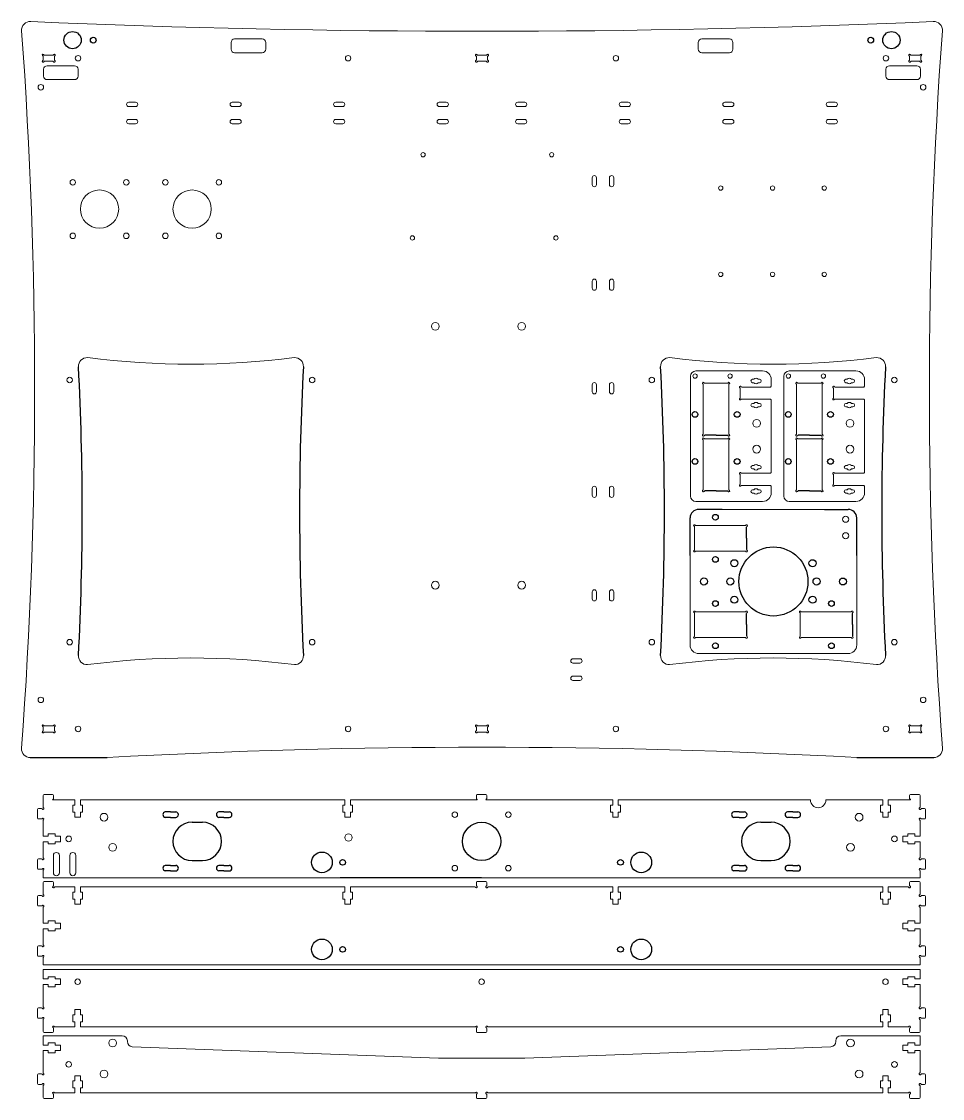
# Model space of a CAD drawing. Header units: millimetres. Extents: x 192 to 1330, y -609 to 15.
# Drawn here: x 797 to 1330, y -609 to 15 of the extents above; entities that cross this region are included whole.
import ezdxf

# ---------------------------------------------------------------- set-up
doc = ezdxf.new("R2010")
doc.units = ezdxf.units.MM

msp = doc.modelspace()

# ---------------------------------------------------------------- linework, layer by layer
at = {"color": 7, "linetype": 'Continuous', "lineweight": 15}
for p, q in [((918, 2.61), (918, -1.39)), ((936, 4.61), (920, 4.61)), ((938, -1.39), (938, 2.61)), ((1188.7, -1.39), (1188.7, 2.61)), ((1190.7, 4.61), (1206.71, 4.61)), ((1208.71, 2.61), (1208.71, -1.39)), ((809.05, -7.52), (809.05, -5.65)), ((809.91, -4.79), (814.68, -4.79)), ((815.55, -5.65), (815.55, -7.52)), ((920, -3.39), (936, -3.39)), ((1060.1, -7.52), (1060.1, -5.65)), ((1060.97, -4.79), (1065.73, -4.79)), ((1066.6, -5.65), (1066.6, -7.52)), ((1206.71, -3.39), (1190.7, -3.39)), ((1311.15, -7.52), (1311.15, -5.65)), ((1312.02, -4.79), (1316.79, -4.79)), ((1317.65, -5.65), (1317.65, -7.52)), ((814.68, -8.39), (809.91, -8.39)), ((827.3, -11), (811.3, -11)), ((1065.73, -8.39), (1060.97, -8.39)), ((1299.4, -11), (1315.4, -11)), ((1316.79, -8.39), (1312.02, -8.39)), ((809.3, -13), (809.3, -17)), ((829.3, -17), (829.3, -13)), ((1297.4, -17), (1297.4, -13)), ((1317.4, -13), (1317.4, -17)), ((811.3, -19), (827.3, -19)), ((1315.4, -19), (1299.4, -19)), ((858.62, -32.07), (862.62, -32.07)), ((862.62, -34.57), (858.62, -34.57)), ((918.62, -32.07), (922.62, -32.07)), ((922.62, -34.57), (918.62, -34.57)), ((978.62, -32.07), (982.62, -32.07)), ((982.62, -34.57), (978.62, -34.57)), ((1038.62, -32.07), (1042.62, -32.07)), ((1042.62, -34.57), (1038.62, -34.57)), ((1088.08, -32.07), (1084.08, -32.07)), ((1084.08, -34.57), (1088.08, -34.57)), ((1148.08, -32.07), (1144.08, -32.07)), ((1144.08, -34.57), (1148.08, -34.57)), ((1208.08, -32.07), (1204.08, -32.07)), ((1204.08, -34.57), (1208.08, -34.57)), ((1268.08, -32.07), (1264.08, -32.07)), ((1264.08, -34.57), (1268.08, -34.57)), ((858.62, -42.07), (862.62, -42.07)), ((918.62, -42.07), (922.62, -42.07)), ((978.62, -42.07), (982.62, -42.07)), ((1038.62, -42.07), (1042.62, -42.07)), ((1088.08, -42.07), (1084.08, -42.07)), ((1148.08, -42.07), (1144.08, -42.07)), ((1208.08, -42.07), (1204.08, -42.07)), ((1268.08, -42.07), (1264.08, -42.07)), ((862.62, -44.57), (858.62, -44.57)), ((922.62, -44.57), (918.62, -44.57)), ((982.62, -44.57), (978.62, -44.57)), ((1042.62, -44.57), (1038.62, -44.57)), ((1084.08, -44.57), (1088.08, -44.57)), ((1144.08, -44.57), (1148.08, -44.57)), ((1204.08, -44.57), (1208.08, -44.57)), ((1264.08, -44.57), (1268.08, -44.57)), ((1127.19, -79.8), (1127.19, -75.8)), ((1129.69, -75.8), (1129.69, -79.8)), ((1137.19, -79.8), (1137.19, -75.8)), ((1139.69, -75.8), (1139.69, -79.8)), ((1127.19, -139.8), (1127.19, -135.8)), ((1129.69, -135.8), (1129.69, -139.8)), ((1137.19, -139.8), (1137.19, -135.8)), ((1139.69, -135.8), (1139.69, -139.8)), ((1184.18, -260.38), (1184.18, -190.78)), ((1225.98, -187.78), (1187.18, -187.78)), ((1220.92, -192.58), (1220.17, -192.58)), ((1224.17, -192.58), (1223.42, -192.58)), ((1230.98, -196.58), (1230.98, -192.78)), ((1238.26, -260.38), (1238.26, -190.78)), ((1280.06, -187.78), (1241.26, -187.78)), ((1274.99, -192.58), (1274.24, -192.58)), ((1278.24, -192.58), (1277.49, -192.58)), ((1285.06, -196.58), (1285.06, -192.78)), ((1127.19, -199.8), (1127.19, -195.8)), ((1129.69, -195.8), (1129.69, -199.8)), ((1137.19, -199.8), (1137.19, -195.8)), ((1139.69, -195.8), (1139.69, -199.8)), ((1191.58, -195.72), (1191.58, -224.19)), ((1202.62, -194.85), (1192.45, -194.85)), ((1195.35, -194.85), (1205.52, -194.85)), ((1206.38, -195.72), (1206.38, -224.19)), ((1212.98, -197.95), (1212.98, -203.21)), ((1230.48, -197.08), (1213.85, -197.08)), ((1220.17, -194.58), (1220.92, -194.58)), ((1223.42, -194.58), (1224.17, -194.58)), ((1230.48, -197.08), (1230.98, -196.58)), ((1245.66, -195.72), (1245.66, -224.19)), ((1256.69, -194.85), (1246.52, -194.85)), ((1249.42, -194.85), (1259.59, -194.85)), ((1260.46, -195.72), (1260.46, -224.19)), ((1267.06, -197.95), (1267.06, -203.21)), ((1284.56, -197.08), (1267.92, -197.08)), ((1274.24, -194.58), (1274.99, -194.58)), ((1277.49, -194.58), (1278.24, -194.58)), ((1284.56, -197.08), (1285.06, -196.58)), ((1213.85, -204.08), (1230.48, -204.08)), ((1230.98, -204.58), (1230.48, -204.08)), ((1230.98, -246.58), (1230.98, -204.58)), ((1267.92, -204.08), (1284.56, -204.08)), ((1285.06, -204.58), (1284.56, -204.08)), ((1285.06, -246.58), (1285.06, -204.58)), ((1220.92, -206.58), (1220.17, -206.58)), ((1220.17, -208.58), (1220.92, -208.58)), ((1224.17, -206.58), (1223.42, -206.58)), ((1223.42, -208.58), (1224.17, -208.58)), ((1274.99, -206.58), (1274.24, -206.58)), ((1274.24, -208.58), (1274.99, -208.58)), ((1278.24, -206.58), (1277.49, -206.58)), ((1277.49, -208.58), (1278.24, -208.58)), ((1191.58, -227.97), (1191.58, -256.44)), ((1192.45, -225.05), (1202.62, -225.05)), ((1202.62, -227.11), (1192.45, -227.11)), ((1205.52, -225.05), (1195.35, -225.05)), ((1195.35, -227.11), (1205.52, -227.11)), ((1206.38, -227.97), (1206.38, -256.44)), ((1245.66, -227.97), (1245.66, -256.44)), ((1246.52, -225.05), (1256.69, -225.05)), ((1256.69, -227.11), (1246.52, -227.11)), ((1259.59, -225.05), (1249.42, -225.05)), ((1249.42, -227.11), (1259.59, -227.11)), ((1260.46, -227.97), (1260.46, -256.44)), ((1220.92, -242.58), (1220.17, -242.58)), ((1224.17, -242.58), (1223.42, -242.58)), ((1274.99, -242.58), (1274.24, -242.58)), ((1278.24, -242.58), (1277.49, -242.58)), ((1212.98, -247.95), (1212.98, -253.21)), ((1230.48, -247.08), (1213.85, -247.08)), ((1220.17, -244.58), (1220.92, -244.58)), ((1223.42, -244.58), (1224.17, -244.58)), ((1230.48, -247.08), (1230.98, -246.58)), ((1267.06, -247.95), (1267.06, -253.21)), ((1284.56, -247.08), (1267.92, -247.08)), ((1274.24, -244.58), (1274.99, -244.58)), ((1277.49, -244.58), (1278.24, -244.58)), ((1284.56, -247.08), (1285.06, -246.58)), ((1127.19, -259.8), (1127.19, -255.8)), ((1129.69, -255.8), (1129.69, -259.8)), ((1137.19, -259.8), (1137.19, -255.8)), ((1139.69, -255.8), (1139.69, -259.8)), ((1213.85, -254.08), (1230.48, -254.08)), ((1230.98, -254.58), (1230.48, -254.08)), ((1230.98, -258.38), (1230.98, -254.58)), ((1267.92, -254.08), (1284.56, -254.08)), ((1285.06, -254.58), (1284.56, -254.08)), ((1285.06, -258.38), (1285.06, -254.58)), ((1192.45, -257.31), (1202.62, -257.31)), ((1205.52, -257.31), (1195.35, -257.31)), ((1220.92, -256.58), (1220.17, -256.58)), ((1220.17, -258.58), (1220.92, -258.58)), ((1224.17, -256.58), (1223.42, -256.58)), ((1223.42, -258.58), (1224.17, -258.58)), ((1246.52, -257.31), (1256.69, -257.31)), ((1259.59, -257.31), (1249.42, -257.31)), ((1274.99, -256.58), (1274.24, -256.58)), ((1274.24, -258.58), (1274.99, -258.58)), ((1278.24, -256.58), (1277.49, -256.58)), ((1277.49, -258.58), (1278.24, -258.58)), ((1187.18, -263.38), (1225.98, -263.38)), ((1261.84, -267.95), (1202.59, -267.95)), ((1241.26, -263.38), (1280.06, -263.38)), ((1186.48, -288.38), (1186.48, -278.22)), ((1187.35, -277.35), (1215.82, -277.35)), ((1216.68, -278.22), (1216.68, -288.38)), ((1186.48, -281.12), (1186.48, -291.28)), ((1216.68, -291.28), (1216.68, -281.12)), ((1187.35, -292.15), (1215.82, -292.15)), ((1183.96, -294.75), (1183.96, -346.55)), ((1280.47, -346.55), (1280.47, -294.75)), ((1127.19, -319.8), (1127.19, -315.8)), ((1129.69, -315.8), (1129.69, -319.8)), ((1137.19, -319.8), (1137.19, -315.8)), ((1139.69, -315.8), (1139.69, -319.8)), ((1186.48, -338.38), (1186.48, -328.22)), ((1187.35, -327.35), (1215.82, -327.35)), ((1216.68, -328.22), (1216.68, -338.38)), ((1247.74, -338.38), (1247.74, -328.22)), ((1248.61, -327.35), (1277.07, -327.35)), ((1277.94, -328.22), (1277.94, -338.38)), ((1186.48, -331.12), (1186.48, -341.28)), ((1216.68, -341.28), (1216.68, -331.12)), ((1247.74, -331.12), (1247.74, -341.28)), ((1277.94, -341.28), (1277.94, -331.12)), ((1187.35, -342.15), (1215.82, -342.15)), ((1248.61, -342.15), (1277.07, -342.15)), ((1116.05, -354.54), (1120.05, -354.54)), ((1188.96, -351.55), (1275.47, -351.55)), ((1120.05, -357.04), (1116.05, -357.04)), ((1116.05, -364.54), (1120.05, -364.54)), ((1120.05, -367.04), (1116.05, -367.04)), ((809.05, -396.1), (809.05, -394.24)), ((809.91, -393.37), (814.68, -393.37)), ((814.68, -396.97), (809.91, -396.97)), ((815.55, -394.24), (815.55, -396.1)), ((1060.1, -396.1), (1060.1, -394.24)), ((1060.97, -393.37), (1065.73, -393.37)), ((1065.73, -396.97), (1060.97, -396.97)), ((1066.6, -394.24), (1066.6, -396.1)), ((1311.15, -396.1), (1311.15, -394.24)), ((1312.02, -393.37), (1316.79, -393.37)), ((1316.79, -396.97), (1312.02, -396.97)), ((1317.65, -394.24), (1317.65, -396.1)), ((809.06, -440.47), (809.06, -433.66)), ((814.56, -433.16), (809.56, -433.16)), ((814.56, -436.34), (827.46, -436.34)), ((815.06, -435.47), (815.06, -433.66)), ((827.46, -439.34), (827.46, -436.34)), ((830.66, -436.34), (830.66, -439.34)), ((830.66, -436.34), (983.92, -436.34)), ((983.92, -436.34), (983.92, -439.34)), ((987.12, -439.34), (987.12, -436.34)), ((987.12, -436.34), (1060.61, -436.34)), ((1060.11, -433.66), (1060.11, -435.47)), ((1065.61, -433.16), (1060.61, -433.16)), ((1065.61, -436.34), (1139.1, -436.34)), ((1066.11, -435.47), (1066.11, -433.66)), ((1139.1, -436.34), (1139.1, -439.34)), ((1142.3, -439.34), (1142.3, -436.34)), ((1142.3, -436.34), (1253.64, -436.34)), ((1262.64, -436.34), (1295.56, -436.34)), ((1295.56, -439.34), (1295.56, -436.34)), ((1298.76, -436.34), (1298.76, -439.34)), ((1298.76, -436.34), (1311.66, -436.34)), ((1311.16, -433.66), (1311.16, -435.47)), ((1316.66, -433.16), (1311.66, -433.16)), ((1317.16, -433.66), (1317.16, -440.47)), ((805.88, -446.84), (805.88, -441.84)), ((806.38, -441.34), (808.19, -441.34)), ((826.19, -439.34), (827.46, -439.34)), ((826.19, -443.34), (826.19, -439.34)), ((830.66, -439.34), (831.93, -439.34)), ((831.93, -439.34), (831.93, -443.34)), ((983.92, -439.34), (982.65, -439.34)), ((982.65, -439.34), (982.65, -443.34)), ((988.39, -439.34), (987.12, -439.34)), ((988.39, -443.34), (988.39, -439.34)), ((1139.1, -439.34), (1137.83, -439.34)), ((1137.83, -439.34), (1137.83, -443.34)), ((1143.57, -439.34), (1142.3, -439.34)), ((1143.57, -443.34), (1143.57, -439.34)), ((1294.29, -439.34), (1295.56, -439.34)), ((1294.29, -443.34), (1294.29, -439.34)), ((1298.76, -439.34), (1300.03, -439.34)), ((1300.03, -439.34), (1300.03, -443.34)), ((1319.84, -441.34), (1318.03, -441.34)), ((1320.34, -446.84), (1320.34, -441.84)), ((806.38, -447.34), (808.19, -447.34)), ((809.06, -457.31), (809.06, -448.2)), ((827.46, -443.34), (826.19, -443.34)), ((827.46, -446.34), (827.46, -443.34)), ((830.66, -446.34), (827.46, -446.34)), ((830.66, -443.34), (830.66, -446.34)), ((831.93, -443.34), (830.66, -443.34)), ((982.65, -443.34), (983.92, -443.34)), ((983.92, -443.34), (983.92, -446.34)), ((983.92, -446.34), (987.12, -446.34)), ((987.12, -446.34), (987.12, -443.34)), ((987.12, -443.34), (988.39, -443.34)), ((1137.83, -443.34), (1139.1, -443.34)), ((1139.1, -443.34), (1139.1, -446.34)), ((1139.1, -446.34), (1142.3, -446.34)), ((1142.3, -446.34), (1142.3, -443.34)), ((1142.3, -443.34), (1143.57, -443.34)), ((1295.56, -443.34), (1294.29, -443.34)), ((1295.56, -446.34), (1295.56, -443.34)), ((1298.76, -446.34), (1295.56, -446.34)), ((1298.76, -443.34), (1298.76, -446.34)), ((1300.03, -443.34), (1298.76, -443.34)), ((1317.16, -448.2), (1317.16, -457.31)), ((1319.84, -447.34), (1318.03, -447.34)), ((812.06, -457.31), (809.06, -457.31)), ((809.06, -469.61), (809.06, -460.51)), ((809.06, -460.51), (812.06, -460.51)), ((816.06, -456.04), (812.06, -456.04)), ((812.06, -456.04), (812.06, -457.31)), ((812.06, -460.51), (812.06, -461.78)), ((816.06, -457.31), (816.06, -456.04)), ((819.06, -457.31), (816.06, -457.31)), ((816.06, -461.78), (816.06, -460.51)), ((816.06, -460.51), (819.06, -460.51)), ((819.06, -460.51), (819.06, -457.31)), ((1307.16, -457.31), (1310.16, -457.31)), ((1307.16, -460.51), (1307.16, -457.31)), ((1310.16, -460.51), (1307.16, -460.51)), ((1310.16, -456.04), (1314.16, -456.04)), ((1310.16, -457.31), (1310.16, -456.04)), ((1310.16, -461.78), (1310.16, -460.51)), ((1314.16, -456.04), (1314.16, -457.31)), ((1314.16, -457.31), (1317.16, -457.31)), ((1314.16, -460.51), (1314.16, -461.78)), ((1317.16, -460.51), (1314.16, -460.51)), ((1317.16, -460.51), (1317.16, -469.61)), ((812.06, -461.78), (816.06, -461.78)), ((1314.16, -461.78), (1310.16, -461.78)), ((805.88, -475.98), (805.88, -470.98)), ((806.38, -470.48), (808.19, -470.48)), ((815.01, -478.48), (815.01, -468.48)), ((818.51, -468.48), (818.51, -478.48)), ((824.51, -478.48), (824.51, -468.48)), ((828.01, -468.48), (828.01, -478.48)), ((1319.84, -470.48), (1318.03, -470.48)), ((1320.34, -475.98), (1320.34, -470.98)), ((806.38, -476.48), (808.19, -476.48)), ((809.06, -481.48), (809.06, -477.34)), ((1317.16, -477.34), (1317.16, -481.48)), ((1319.84, -476.48), (1318.03, -476.48)), ((1317.16, -481.48), (809.06, -481.48)), ((809.06, -490.89), (809.06, -484.08)), ((814.56, -483.58), (809.56, -483.58)), ((815.06, -485.89), (815.06, -484.08)), ((1060.11, -484.08), (1060.11, -485.89)), ((1065.61, -483.58), (1060.61, -483.58)), ((1066.11, -485.89), (1066.11, -484.08)), ((1311.16, -484.08), (1311.16, -485.89)), ((1316.66, -483.58), (1311.66, -483.58)), ((1317.16, -484.08), (1317.16, -490.89)), ((805.88, -497.25), (805.88, -492.25)), ((806.38, -491.75), (808.19, -491.75)), ((815.92, -486.75), (827.46, -486.75)), ((826.19, -489.75), (827.46, -489.75)), ((826.19, -493.75), (826.19, -489.75)), ((827.46, -489.75), (827.46, -486.75)), ((830.66, -486.75), (830.66, -489.75)), ((830.66, -486.75), (983.92, -486.75)), ((830.66, -489.75), (831.93, -489.75)), ((831.93, -489.75), (831.93, -493.75)), ((982.65, -489.75), (982.65, -493.75)), ((983.92, -489.75), (982.65, -489.75)), ((983.92, -486.75), (983.92, -489.75)), ((987.12, -489.75), (987.12, -486.75)), ((987.12, -486.75), (1059.25, -486.75)), ((988.39, -489.75), (987.12, -489.75)), ((988.39, -493.75), (988.39, -489.75)), ((1066.98, -486.75), (1139.1, -486.75)), ((1139.1, -489.75), (1137.83, -489.75)), ((1137.83, -489.75), (1137.83, -493.75)), ((1139.1, -486.75), (1139.1, -489.75)), ((1142.3, -489.75), (1142.3, -486.75)), ((1142.3, -486.75), (1295.56, -486.75)), ((1143.57, -489.75), (1142.3, -489.75)), ((1143.57, -493.75), (1143.57, -489.75)), ((1294.29, -489.75), (1295.56, -489.75)), ((1294.29, -493.75), (1294.29, -489.75)), ((1295.56, -489.75), (1295.56, -486.75)), ((1298.76, -486.75), (1298.76, -489.75)), ((1298.76, -486.75), (1310.3, -486.75)), ((1298.76, -489.75), (1300.03, -489.75)), ((1300.03, -489.75), (1300.03, -493.75)), ((1319.84, -491.75), (1318.03, -491.75)), ((1320.34, -497.25), (1320.34, -492.25)), ((806.38, -497.75), (808.19, -497.75)), ((809.06, -507.72), (809.06, -498.62)), ((827.46, -493.75), (826.19, -493.75)), ((827.46, -496.75), (827.46, -493.75)), ((830.66, -496.75), (827.46, -496.75)), ((830.66, -493.75), (830.66, -496.75)), ((831.93, -493.75), (830.66, -493.75)), ((982.65, -493.75), (983.92, -493.75)), ((983.92, -493.75), (983.92, -496.75)), ((983.92, -496.75), (987.12, -496.75)), ((987.12, -496.75), (987.12, -493.75)), ((987.12, -493.75), (988.39, -493.75)), ((1137.83, -493.75), (1139.1, -493.75)), ((1139.1, -493.75), (1139.1, -496.75)), ((1139.1, -496.75), (1142.3, -496.75)), ((1142.3, -496.75), (1142.3, -493.75)), ((1142.3, -493.75), (1143.57, -493.75)), ((1295.56, -493.75), (1294.29, -493.75)), ((1295.56, -496.75), (1295.56, -493.75)), ((1298.76, -496.75), (1295.56, -496.75)), ((1298.76, -493.75), (1298.76, -496.75)), ((1300.03, -493.75), (1298.76, -493.75)), ((1317.16, -498.62), (1317.16, -507.72)), ((1319.84, -497.75), (1318.03, -497.75)), ((812.06, -507.72), (809.06, -507.72)), ((809.06, -520.03), (809.06, -510.92)), ((809.06, -510.92), (812.06, -510.92)), ((816.06, -506.45), (812.06, -506.45)), ((812.06, -506.45), (812.06, -507.72)), ((812.06, -510.92), (812.06, -512.19)), ((816.06, -507.72), (816.06, -506.45)), ((819.06, -507.72), (816.06, -507.72)), ((816.06, -512.19), (816.06, -510.92)), ((816.06, -510.92), (819.06, -510.92)), ((819.06, -510.92), (819.06, -507.72)), ((1307.16, -507.72), (1310.16, -507.72)), ((1307.16, -510.92), (1307.16, -507.72)), ((1310.16, -510.92), (1307.16, -510.92)), ((1310.16, -506.45), (1314.16, -506.45)), ((1310.16, -507.72), (1310.16, -506.45)), ((1310.16, -512.19), (1310.16, -510.92)), ((1314.16, -506.45), (1314.16, -507.72)), ((1314.16, -507.72), (1317.16, -507.72)), ((1314.16, -510.92), (1314.16, -512.19)), ((1317.16, -510.92), (1314.16, -510.92)), ((1317.16, -510.92), (1317.16, -520.03)), ((812.06, -512.19), (816.06, -512.19)), ((1314.16, -512.19), (1310.16, -512.19)), ((805.88, -526.39), (805.88, -521.39)), ((806.38, -520.89), (808.19, -520.89)), ((1319.84, -520.89), (1318.03, -520.89)), ((1320.34, -526.39), (1320.34, -521.39)), ((806.38, -526.89), (808.19, -526.89)), ((809.06, -531.89), (809.06, -527.76)), ((1317.16, -527.76), (1317.16, -531.89)), ((1319.84, -526.89), (1318.03, -526.89)), ((1317.16, -531.89), (809.06, -531.89)), ((809.06, -540.05), (809.06, -534.65)), ((809.06, -534.65), (1317.16, -534.65)), ((1317.16, -534.65), (1317.16, -540.05)), ((812.06, -540.05), (809.06, -540.05)), ((816.06, -538.78), (812.06, -538.78)), ((812.06, -538.78), (812.06, -540.05)), ((816.06, -540.05), (816.06, -538.78)), ((819.06, -540.05), (816.06, -540.05)), ((819.06, -543.25), (819.06, -540.05)), ((1307.16, -543.25), (1307.16, -540.05)), ((1307.16, -540.05), (1310.16, -540.05)), ((1310.16, -540.05), (1310.16, -538.78)), ((1310.16, -538.78), (1314.16, -538.78)), ((1314.16, -538.78), (1314.16, -540.05)), ((1314.16, -540.05), (1317.16, -540.05)), ((809.06, -556.32), (809.06, -543.25)), ((809.06, -543.25), (812.06, -543.25)), ((812.06, -543.25), (812.06, -544.52)), ((812.06, -544.52), (816.06, -544.52)), ((816.06, -544.52), (816.06, -543.25)), ((816.06, -543.25), (819.06, -543.25)), ((1310.16, -543.25), (1307.16, -543.25)), ((1310.16, -544.52), (1310.16, -543.25)), ((1314.16, -544.52), (1310.16, -544.52)), ((1317.16, -543.25), (1314.16, -543.25)), ((1314.16, -543.25), (1314.16, -544.52)), ((1317.16, -543.25), (1317.16, -555.96)), ((805.88, -557.32), (805.88, -562.32)), ((808.19, -556.82), (806.38, -556.82)), ((827.46, -560.82), (826.19, -560.82)), ((826.19, -560.82), (826.19, -564.82)), ((830.66, -557.82), (827.46, -557.82)), ((827.46, -557.82), (827.46, -560.82)), ((830.66, -560.82), (830.66, -557.82)), ((831.93, -560.82), (830.66, -560.82)), ((831.93, -564.82), (831.93, -560.82)), ((1295.56, -560.82), (1294.29, -560.82)), ((1294.29, -560.82), (1294.29, -564.82)), ((1298.76, -557.82), (1295.56, -557.82)), ((1295.56, -557.82), (1295.56, -560.82)), ((1298.76, -560.82), (1298.76, -557.82)), ((1300.03, -560.82), (1298.76, -560.82)), ((1300.03, -564.82), (1300.03, -560.82)), ((1318.03, -556.82), (1319.84, -556.82)), ((1320.34, -557.32), (1320.34, -562.32)), ((806.38, -562.82), (808.19, -562.82)), ((809.06, -570.5), (809.06, -563.32)), ((826.19, -564.82), (827.46, -564.82)), ((827.46, -564.82), (827.46, -567.82)), ((830.66, -567.82), (830.66, -564.82)), ((830.66, -564.82), (831.93, -564.82)), ((1294.29, -564.82), (1295.56, -564.82)), ((1295.56, -564.82), (1295.56, -567.82)), ((1298.76, -567.82), (1298.76, -564.82)), ((1298.76, -564.82), (1300.03, -564.82)), ((1317.16, -563.69), (1317.16, -570.5)), ((1319.84, -562.82), (1318.03, -562.82)), ((809.06, -578.32), (809.06, -572.92)), ((809.06, -572.92), (854.86, -572.92)), ((814.56, -571), (809.56, -571)), ((815.06, -568.69), (815.06, -570.5)), ((827.46, -567.82), (815.92, -567.82)), ((1059.25, -567.82), (830.66, -567.82)), ((1060.11, -570.5), (1060.11, -568.69)), ((1065.61, -571), (1060.61, -571)), ((1066.11, -568.69), (1066.11, -570.5)), ((1295.56, -567.82), (1066.98, -567.82)), ((1271.36, -572.92), (1317.16, -572.92)), ((1310.3, -567.82), (1298.76, -567.82)), ((1311.16, -570.5), (1311.16, -568.69)), ((1316.66, -571), (1311.66, -571)), ((1317.16, -572.92), (1317.16, -578.32)), ((812.06, -578.32), (809.06, -578.32)), ((816.06, -577.05), (812.06, -577.05)), ((812.06, -577.05), (812.06, -578.32)), ((816.06, -578.32), (816.06, -577.05)), ((819.06, -578.32), (816.06, -578.32)), ((819.06, -581.52), (819.06, -578.32)), ((857.86, -576.32), (857.86, -575.92)), ((1038.11, -585.96), (860.68, -579.31)), ((1265.55, -579.31), (1088.11, -585.96)), ((1268.36, -575.92), (1268.36, -576.32)), ((1307.16, -578.32), (1310.16, -578.32)), ((1307.16, -581.52), (1307.16, -578.32)), ((1310.16, -577.05), (1314.16, -577.05)), ((1310.16, -578.32), (1310.16, -577.05)), ((1314.16, -577.05), (1314.16, -578.32)), ((1314.16, -578.32), (1317.16, -578.32)), ((809.06, -581.52), (812.06, -581.52)), ((809.06, -594.6), (809.06, -581.52)), ((812.06, -581.52), (812.06, -582.79)), ((812.06, -582.79), (816.06, -582.79)), ((816.06, -582.79), (816.06, -581.52)), ((816.06, -581.52), (819.06, -581.52)), ((1088.11, -585.96), (1038.11, -585.96)), ((1310.16, -581.52), (1307.16, -581.52)), ((1310.16, -582.79), (1310.16, -581.52)), ((1314.16, -582.79), (1310.16, -582.79)), ((1317.16, -581.52), (1314.16, -581.52)), ((1314.16, -581.52), (1314.16, -582.79)), ((1317.16, -581.52), (1317.16, -594.23)), ((805.88, -595.6), (805.88, -600.6)), ((808.19, -595.1), (806.38, -595.1)), ((827.46, -596.1), (830.66, -596.1)), ((827.46, -599.1), (827.46, -596.1)), ((830.66, -596.1), (830.66, -599.1)), ((1295.56, -596.1), (1298.76, -596.1)), ((1295.56, -599.1), (1295.56, -596.1)), ((1298.76, -596.1), (1298.76, -599.1)), ((1318.03, -595.1), (1319.84, -595.1)), ((1320.34, -595.6), (1320.34, -600.6)), ((806.38, -601.1), (808.19, -601.1)), ((809.06, -608.77), (809.06, -601.6)), ((826.19, -599.1), (827.46, -599.1)), ((826.19, -603.1), (826.19, -599.1)), ((827.46, -603.1), (826.19, -603.1)), ((827.46, -606.1), (827.46, -603.1)), ((830.66, -599.1), (831.93, -599.1)), ((830.66, -603.1), (830.66, -606.1)), ((831.93, -603.1), (830.66, -603.1)), ((831.93, -599.1), (831.93, -603.1)), ((1294.29, -599.1), (1295.56, -599.1)), ((1294.29, -603.1), (1294.29, -599.1)), ((1295.56, -603.1), (1294.29, -603.1)), ((1295.56, -606.1), (1295.56, -603.1)), ((1298.76, -599.1), (1300.03, -599.1)), ((1298.76, -603.1), (1298.76, -606.1)), ((1300.03, -603.1), (1298.76, -603.1)), ((1300.03, -599.1), (1300.03, -603.1)), ((1317.16, -601.96), (1317.16, -608.77)), ((1319.84, -601.1), (1318.03, -601.1)), ((814.56, -609.27), (809.56, -609.27)), ((815.06, -606.96), (815.06, -608.77)), ((827.46, -606.1), (815.92, -606.1)), ((1059.25, -606.1), (830.66, -606.1)), ((1060.11, -608.77), (1060.11, -606.96)), ((1065.61, -609.27), (1060.61, -609.27)), ((1066.11, -606.96), (1066.11, -608.77)), ((1295.56, -606.1), (1066.98, -606.1)), ((1310.3, -606.1), (1298.76, -606.1)), ((1311.16, -608.77), (1311.16, -606.96)), ((1316.66, -609.27), (1311.66, -609.27))]:
    msp.add_line(p, q, dxfattribs=at)
for p, q in [((1198.98, -225.05), (1192.45, -225.05)), ((1198.98, -225.05), (1205.52, -225.05)), ((1253.06, -225.05), (1246.52, -225.05)), ((1253.06, -225.05), (1259.59, -225.05)), ((1198.98, -257.31), (1192.45, -257.31)), ((1198.98, -257.31), (1205.52, -257.31)), ((1253.06, -257.31), (1246.52, -257.31)), ((1253.06, -257.31), (1259.59, -257.31)), ((1202.59, -267.95), (1188.96, -267.95)), ((1261.84, -267.95), (1275.47, -267.95)), ((1183.96, -294.75), (1183.96, -272.95)), ((1280.47, -294.75), (1280.47, -272.95)), ((1216.68, -284.75), (1216.68, -278.22)), ((1216.68, -284.75), (1216.68, -291.28)), ((1216.68, -334.75), (1216.68, -328.22)), ((1277.94, -334.75), (1277.94, -328.22)), ((1216.68, -334.75), (1216.68, -341.28)), ((1277.94, -334.75), (1277.94, -341.28)), ((801.54, -411.76), (846.12, -411.76)), ((1280.58, -411.76), (1325.16, -411.76)), ((882.85, -443.23), (879.85, -443.23)), ((882.85, -446.43), (879.85, -446.43)), ((882.85, -443.23), (885.85, -443.23)), ((882.85, -446.43), (882.85, -446.43)), ((882.85, -446.43), (885.85, -446.43)), ((895.35, -449.23), (901.35, -449.23)), ((913.85, -443.23), (910.85, -443.23)), ((913.85, -446.43), (910.85, -446.43)), ((913.85, -443.23), (916.85, -443.23)), ((913.85, -446.43), (913.85, -446.43)), ((913.85, -446.43), (916.85, -446.43)), ((1212.37, -443.23), (1209.37, -443.23)), ((1212.37, -446.43), (1209.37, -446.43)), ((1212.37, -443.23), (1215.37, -443.23)), ((1212.37, -446.43), (1212.37, -446.43)), ((1212.37, -446.43), (1215.37, -446.43)), ((1224.87, -449.23), (1230.87, -449.23)), ((1243.37, -443.23), (1240.37, -443.23)), ((1243.37, -446.43), (1240.37, -446.43)), ((1243.37, -443.23), (1246.37, -443.23)), ((1243.37, -446.43), (1243.37, -446.43)), ((1243.37, -446.43), (1246.37, -446.43)), ((895.35, -471.43), (901.35, -471.43)), ((1224.87, -471.43), (1230.87, -471.43)), ((882.85, -474.23), (879.85, -474.23)), ((882.85, -477.43), (879.85, -477.43)), ((882.85, -474.23), (885.85, -474.23)), ((882.85, -477.43), (882.85, -477.43)), ((882.85, -477.43), (885.85, -477.43)), ((913.85, -474.23), (910.85, -474.23)), ((913.85, -477.43), (910.85, -477.43)), ((913.85, -474.23), (916.85, -474.23)), ((913.85, -477.43), (913.85, -477.43)), ((913.85, -477.43), (916.85, -477.43)), ((1212.37, -474.23), (1209.37, -474.23)), ((1212.37, -477.43), (1209.37, -477.43)), ((1212.37, -474.23), (1215.37, -474.23)), ((1212.37, -477.43), (1212.37, -477.43)), ((1212.37, -477.43), (1215.37, -477.43)), ((1243.37, -474.23), (1240.37, -474.23)), ((1243.37, -477.43), (1240.37, -477.43)), ((1243.37, -474.23), (1246.37, -474.23)), ((1243.37, -477.43), (1243.37, -477.43)), ((1243.37, -477.43), (1246.37, -477.43)), ((1063.11, -481.48), (981.11, -481.48))]:
    msp.add_line(p, q)
for centre, radius in [((826.1, 3.88), 5), ((1300.6, 3.88), 5), ((838.1, 3.88), 1.65), ((1288.6, 3.88), 1.65), ((1186.76, -212.95), 1.65), ((1211.21, -212.95), 1.65), ((1240.83, -212.95), 1.65), ((1265.28, -212.95), 1.65), ((1186.76, -240.21), 1.65), ((1211.21, -240.21), 1.65), ((1240.83, -240.21), 1.65), ((1265.28, -240.21), 1.65), ((1198.58, -272.53), 1.65), ((1232.21, -309.75), 20), ((1198.58, -296.98), 1.65), ((1209.56, -299.19), 2.05), ((1254.87, -299.19), 2.05), ((1191.96, -309.75), 2.05), ((1207.21, -309.75), 2.05), ((1257.21, -309.75), 2.05), ((1272.47, -309.75), 2.01), ((1198.58, -322.53), 1.65), ((1209.56, -320.32), 2.05), ((1254.87, -320.32), 2.05), ((1265.84, -322.53), 1.65), ((1198.58, -346.98), 1.65), ((1265.84, -346.98), 1.65), ((1063.11, -460.33), 11.1), ((970.61, -472.48), 6), ((1155.61, -472.48), 6), ((982.61, -472.48), 1.65), ((1143.61, -472.48), 1.65), ((970.61, -522.89), 6), ((1155.61, -522.89), 6), ((982.61, -522.89), 1.65), ((1143.61, -522.89), 1.65)]:
    msp.add_circle(centre, radius)
for centre, radius in [((829.3, -6.59), 1.6), ((985.76, -6.59), 1.6), ((1140.94, -6.59), 1.6), ((1297.4, -6.59), 1.6), ((807.71, -23.41), 1.6), ((1318.99, -23.41), 1.6), ((1029.22, -62.53), 1.25), ((1103.72, -62.51), 1.25), ((826.22, -78.51), 1.6), ((857.22, -78.51), 1.6), ((879.89, -78.51), 1.6), ((910.89, -78.51), 1.6), ((1201.69, -81.86), 1.25), ((1231.69, -81.86), 1.25), ((1261.69, -81.86), 1.25), ((841.72, -94.01), 11.1), ((895.39, -94.01), 11.1), ((826.22, -109.51), 1.6), ((857.22, -109.51), 1.6), ((879.89, -109.51), 1.6), ((910.89, -109.51), 1.6), ((1023.02, -110.72), 1.25), ((1106.22, -110.7), 1.25), ((1201.69, -131.86), 1.25), ((1231.69, -131.86), 1.25), ((1261.69, -131.86), 1.25), ((1036.31, -161.9), 2.25), ((1086.31, -161.9), 2.25), ((824.42, -193.04), 1.6), ((964.95, -193.04), 1.6), ((1161.75, -193.04), 1.6), ((1186.83, -190.78), 1.25), ((1207.13, -190.78), 1.25), ((1240.91, -190.78), 1.25), ((1261.21, -190.78), 1.25), ((1302.28, -193.04), 1.6), ((1222.48, -218.08), 2.25), ((1276.56, -218.08), 2.25), ((1222.48, -233.08), 2.25), ((1276.56, -233.08), 2.25), ((1274.07, -273.72), 1.75), ((1274.07, -283.22), 1.75), ((1036.31, -311.9), 2.25), ((1086.31, -311.9), 2.25), ((824.42, -344.93), 1.6), ((964.95, -344.93), 1.6), ((1161.75, -344.93), 1.6), ((1302.28, -344.93), 1.6), ((807.71, -378.35), 1.6), ((1318.99, -378.35), 1.6), ((829.3, -395.17), 1.6), ((985.76, -395.17), 1.6), ((1140.94, -395.17), 1.6), ((1297.4, -395.17), 1.6), ((844.36, -446.33), 2.25), ((1047.61, -444.83), 1.6), ((1078.61, -444.83), 1.6), ((1281.86, -446.33), 2.25), ((823.86, -458.91), 1.65), ((849.35, -463.76), 2.25), ((985.96, -458.08), 2.1), ((1276.87, -463.76), 2.25), ((1302.36, -458.91), 1.65), ((1047.61, -475.83), 1.6), ((1078.61, -475.83), 1.6), ((829.06, -541.65), 1.6), ((1063.11, -541.65), 1.6), ((1297.16, -541.65), 1.6), ((849.36, -577.12), 2.25), ((1276.86, -577.12), 2.25), ((823.86, -589.51), 1.65), ((1302.37, -589.53), 1.65), ((844.36, -595.12), 2.25), ((1281.86, -595.12), 2.25)]:
    msp.add_circle(centre, radius, dxfattribs=at)
for centre, radius, start, end in [((801.56, 9.66), 5, 86.61649, 184.48502), ((1063.35, 6056.82), 6047.82, 267.5219, 272.4781), ((1325.14, 9.66), 5, 355.51498, 93.38351), ((-2057.11, -198.37), 2861.24, 355.83115, 4.1616), ((4183.81, -198.37), 2861.24, 175.8384, 184.16885), ((920, 2.61), 2, 90, 180), ((936, 2.61), 2, 0, 90), ((1190.7, 2.61), 2, 90, 180), ((1206.71, 2.61), 2, 0, 90), ((809.05, -4.79), 0.5, 30, 240), ((808.55, -5.65), 0.5, 0, 60), ((809.91, -4.29), 0.5, 210, 270), ((814.68, -4.29), 0.5, 270, 330), ((815.55, -4.79), 0.5, 300, 150), ((816.05, -5.65), 0.5, 120, 180), ((920, -1.39), 2, 180, 270), ((936, -1.39), 2, 270, 0), ((1060.1, -4.79), 0.5, 30, 240), ((1059.6, -5.65), 0.5, 0, 60), ((1060.97, -4.29), 0.5, 210, 270), ((1065.73, -4.29), 0.5, 270, 330), ((1066.6, -4.79), 0.5, 300, 150), ((1067.1, -5.65), 0.5, 120, 180), ((1190.7, -1.39), 2, 180, 270), ((1206.71, -1.39), 2, 270, 0), ((1311.15, -4.79), 0.5, 30, 240), ((1310.65, -5.65), 0.5, 0, 60), ((1312.02, -4.29), 0.5, 210, 270), ((1316.79, -4.29), 0.5, 270, 330), ((1317.65, -4.79), 0.5, 300, 150), ((1318.15, -5.65), 0.5, 120, 180), ((809.05, -8.39), 0.5, 120, 330), ((808.55, -7.52), 0.5, 300, 0), ((811.3, -13), 2, 90, 180), ((809.91, -8.89), 0.5, 90, 150), ((814.68, -8.89), 0.5, 30, 90), ((815.55, -8.39), 0.5, 210, 60), ((816.05, -7.52), 0.5, 180, 240), ((827.3, -13), 2, 0, 90), ((1060.1, -8.39), 0.5, 120, 330), ((1059.6, -7.52), 0.5, 300, 0), ((1060.97, -8.89), 0.5, 90, 150), ((1065.73, -8.89), 0.5, 30, 90), ((1066.6, -8.39), 0.5, 210, 60), ((1067.1, -7.52), 0.5, 180, 240), ((1299.4, -13), 2, 90, 180), ((1311.15, -8.39), 0.5, 120, 330), ((1310.65, -7.52), 0.5, 300, 0), ((1312.02, -8.89), 0.5, 90, 150), ((1315.4, -13), 2, 0, 90), ((1316.79, -8.89), 0.5, 30, 90), ((1317.65, -8.39), 0.5, 210, 60), ((1318.15, -7.52), 0.5, 180, 240), ((811.3, -17), 2, 180, 270), ((827.3, -17), 2, 270, 0), ((1299.4, -17), 2, 180, 270), ((1315.4, -17), 2, 270, 0), ((858.62, -33.32), 1.25, 90, 270), ((862.62, -33.32), 1.25, 270, 90), ((918.62, -33.32), 1.25, 90, 270), ((922.62, -33.32), 1.25, 270, 90), ((978.62, -33.32), 1.25, 90, 270), ((982.62, -33.32), 1.25, 270, 90), ((1038.62, -33.32), 1.25, 90, 270), ((1042.62, -33.32), 1.25, 270, 90), ((1084.08, -33.32), 1.25, 90, 270), ((1088.08, -33.32), 1.25, 270, 90), ((1144.08, -33.32), 1.25, 90, 270), ((1148.08, -33.32), 1.25, 270, 90), ((1204.08, -33.32), 1.25, 90, 270), ((1208.08, -33.32), 1.25, 270, 90), ((1264.08, -33.32), 1.25, 90, 270), ((1268.08, -33.32), 1.25, 270, 90), ((858.62, -43.32), 1.25, 90, 270), ((862.62, -43.32), 1.25, 270, 90), ((918.62, -43.32), 1.25, 90, 270), ((922.62, -43.32), 1.25, 270, 90), ((978.62, -43.32), 1.25, 90, 270), ((982.62, -43.32), 1.25, 270, 90), ((1038.62, -43.32), 1.25, 90, 270), ((1042.62, -43.32), 1.25, 270, 90), ((1084.08, -43.32), 1.25, 90, 270), ((1088.08, -43.32), 1.25, 270, 90), ((1144.08, -43.32), 1.25, 90, 270), ((1148.08, -43.32), 1.25, 270, 90), ((1204.08, -43.32), 1.25, 90, 270), ((1208.08, -43.32), 1.25, 270, 90), ((1264.08, -43.32), 1.25, 90, 270), ((1268.08, -43.32), 1.25, 270, 90), ((1128.44, -75.8), 1.25, 0, 180), ((1138.44, -75.8), 1.25, 0, 180), ((1128.44, -79.8), 1.25, 180, 0), ((1138.44, -79.8), 1.25, 180, 0), ((1128.44, -135.8), 1.25, 0, 180), ((1138.44, -135.8), 1.25, 0, 180), ((1128.44, -139.8), 1.25, 180, 0), ((1138.44, -139.8), 1.25, 180, 0), ((834.52, -185.04), 5, 87.23256, 183.47733), ((894.69, 285.11), 469, 262.65906, 277.34094), ((954.86, -185.04), 5, 356.52267, 92.76744), ((1171.84, -185.04), 5, 87.23256, 183.47733), ((1232.01, 285.11), 469, 262.65906, 277.34094), ((1292.18, -185.04), 5, 356.52267, 92.76744), ((1187.18, -190.78), 3, 90, 180), ((1220.17, -193.58), 1, 90, 270), ((1222.17, -193.58), 1.6, 38.68219, 141.31781), ((1224.17, -193.58), 1, 270, 90), ((1225.98, -192.78), 5, 0, 90), ((1241.26, -190.78), 3, 90, 180), ((1274.24, -193.58), 1, 90, 270), ((1276.24, -193.58), 1.6, 38.68219, 141.31781), ((1278.24, -193.58), 1, 270, 90), ((1280.06, -192.78), 5, 0, 90), ((1128.44, -195.8), 1.25, 0, 180), ((1138.44, -195.8), 1.25, 0, 180), ((1191.58, -194.85), 0.5, 30, 240), ((1191.08, -195.72), 0.5, 0, 60), ((1192.45, -194.35), 0.5, 210, 270), ((1205.52, -194.35), 0.5, 270, 330), ((1206.38, -194.85), 0.5, 300, 150), ((1206.88, -195.72), 0.5, 120, 180), ((1212.98, -197.08), 0.5, 30, 240), ((1212.48, -197.95), 0.5, 0, 60), ((1213.85, -196.58), 0.5, 210, 270), ((1222.17, -193.58), 1.6, 218.68219, 321.31781), ((1245.66, -194.85), 0.5, 30, 240), ((1245.16, -195.72), 0.5, 0, 60), ((1246.52, -194.35), 0.5, 210, 270), ((1259.59, -194.35), 0.5, 270, 330), ((1260.46, -194.85), 0.5, 300, 150), ((1260.96, -195.72), 0.5, 120, 180), ((1267.06, -197.08), 0.5, 30, 240), ((1266.56, -197.95), 0.5, 0, 60), ((1267.92, -196.58), 0.5, 210, 270), ((1276.24, -193.58), 1.6, 218.68219, 321.31781), ((1128.44, -199.8), 1.25, 180, 0), ((1138.44, -199.8), 1.25, 180, 0), ((1212.98, -204.08), 0.5, 120, 330), ((1212.48, -203.21), 0.5, 300, 0), ((1213.85, -204.58), 0.5, 90, 150), ((1267.06, -204.08), 0.5, 120, 330), ((1266.56, -203.21), 0.5, 300, 0), ((1267.92, -204.58), 0.5, 90, 150), ((1220.17, -207.58), 1, 90, 270), ((1222.17, -207.58), 1.6, 38.68219, 141.31781), ((1222.17, -207.58), 1.6, 218.68219, 321.31781), ((1224.17, -207.58), 1, 270, 90), ((1274.24, -207.58), 1, 90, 270), ((1276.24, -207.58), 1.6, 38.68219, 141.31781), ((1276.24, -207.58), 1.6, 218.68219, 321.31781), ((1278.24, -207.58), 1, 270, 90), ((1191.08, -224.19), 0.5, 300, 0), ((1206.88, -224.19), 0.5, 180, 240), ((1245.16, -224.19), 0.5, 300, 0), ((1260.96, -224.19), 0.5, 180, 240), ((1191.58, -225.05), 0.5, 120, 330), ((1191.58, -227.11), 0.5, 30, 240), ((1191.08, -227.97), 0.5, 0, 60), ((1192.45, -225.55), 0.5, 90, 150), ((1192.45, -226.61), 0.5, 210, 270), ((1205.52, -225.55), 0.5, 30, 90), ((1205.52, -226.61), 0.5, 270, 330), ((1206.38, -225.05), 0.5, 210, 60), ((1206.38, -227.11), 0.5, 300, 150), ((1206.88, -227.97), 0.5, 120, 180), ((1245.66, -225.05), 0.5, 120, 330), ((1245.66, -227.11), 0.5, 30, 240), ((1245.16, -227.97), 0.5, 0, 60), ((1246.52, -225.55), 0.5, 90, 150), ((1246.52, -226.61), 0.5, 210, 270), ((1259.59, -225.55), 0.5, 30, 90), ((1259.59, -226.61), 0.5, 270, 330), ((1260.46, -225.05), 0.5, 210, 60), ((1260.46, -227.11), 0.5, 300, 150), ((1260.96, -227.97), 0.5, 120, 180), ((1220.17, -243.58), 1, 90, 270), ((1222.17, -243.58), 1.6, 38.68219, 141.31781), ((1224.17, -243.58), 1, 270, 90), ((1274.24, -243.58), 1, 90, 270), ((1276.24, -243.58), 1.6, 38.68219, 141.31781), ((1278.24, -243.58), 1, 270, 90), ((1212.98, -247.08), 0.5, 30, 240), ((1212.48, -247.95), 0.5, 0, 60), ((1213.85, -246.58), 0.5, 210, 270), ((1222.17, -243.58), 1.6, 218.68219, 321.31781), ((1267.06, -247.08), 0.5, 30, 240), ((1266.56, -247.95), 0.5, 0, 60), ((1267.92, -246.58), 0.5, 210, 270), ((1276.24, -243.58), 1.6, 218.68219, 321.31781), ((1128.44, -255.8), 1.25, 0, 180), ((1138.44, -255.8), 1.25, 0, 180), ((1212.98, -254.08), 0.5, 120, 330), ((1212.48, -253.21), 0.5, 300, 0), ((1213.85, -254.58), 0.5, 90, 150), ((1267.06, -254.08), 0.5, 120, 330), ((1266.56, -253.21), 0.5, 300, 0), ((1267.92, -254.58), 0.5, 90, 150), ((1128.44, -259.8), 1.25, 180, 0), ((1138.44, -259.8), 1.25, 180, 0), ((1187.18, -260.38), 3, 180, 270), ((1191.58, -257.31), 0.5, 120, 330), ((1191.08, -256.44), 0.5, 300, 0), ((1192.45, -257.81), 0.5, 90, 150), ((1205.52, -257.81), 0.5, 30, 90), ((1206.38, -257.31), 0.5, 210, 60), ((1206.88, -256.44), 0.5, 180, 240), ((1220.17, -257.58), 1, 90, 270), ((1222.17, -257.58), 1.6, 38.68219, 141.31781), ((1222.17, -257.58), 1.6, 218.68219, 321.31781), ((1224.17, -257.58), 1, 270, 90), ((1225.98, -258.38), 5, 270, 0), ((1241.26, -260.38), 3, 180, 270), ((1245.66, -257.31), 0.5, 120, 330), ((1245.16, -256.44), 0.5, 300, 0), ((1246.52, -257.81), 0.5, 90, 150), ((1259.59, -257.81), 0.5, 30, 90), ((1260.46, -257.31), 0.5, 210, 60), ((1260.96, -256.44), 0.5, 180, 240), ((1274.24, -257.58), 1, 90, 270), ((1276.24, -257.58), 1.6, 38.68219, 141.31781), ((1276.24, -257.58), 1.6, 218.68219, 321.31781), ((1278.24, -257.58), 1, 270, 90), ((1280.06, -258.38), 5, 270, 0), ((1186.48, -277.35), 0.5, 30, 240), ((1185.98, -278.22), 0.5, 0, 60), ((1187.35, -276.85), 0.5, 210, 270), ((1215.82, -276.85), 0.5, 270, 330), ((1216.68, -277.35), 0.5, 300, 150), ((1217.18, -278.22), 0.5, 120, 180), ((1186.48, -292.15), 0.5, 120, 330), ((1185.98, -291.28), 0.5, 300, 0), ((1187.35, -292.65), 0.5, 90, 150), ((1215.82, -292.65), 0.5, 30, 90), ((1216.68, -292.15), 0.5, 210, 60), ((1217.18, -291.28), 0.5, 180, 240), ((1128.44, -315.8), 1.25, 0, 180), ((1138.44, -315.8), 1.25, 0, 180), ((1128.44, -319.8), 1.25, 180, 0), ((1138.44, -319.8), 1.25, 180, 0), ((1186.48, -327.35), 0.5, 30, 240), ((1185.98, -328.22), 0.5, 0, 60), ((1187.35, -326.85), 0.5, 210, 270), ((1215.82, -326.85), 0.5, 270, 330), ((1216.68, -327.35), 0.5, 300, 150), ((1217.18, -328.22), 0.5, 120, 180), ((1247.74, -327.35), 0.5, 30, 240), ((1247.24, -328.22), 0.5, 0, 60), ((1248.61, -326.85), 0.5, 210, 270), ((1277.07, -326.85), 0.5, 270, 330), ((1277.94, -327.35), 0.5, 300, 150), ((1278.44, -328.22), 0.5, 120, 180), ((1186.48, -342.15), 0.5, 120, 330), ((1185.98, -341.28), 0.5, 300, 0), ((1187.35, -342.65), 0.5, 90, 150), ((1215.82, -342.65), 0.5, 30, 90), ((1216.68, -342.15), 0.5, 210, 60), ((1217.18, -341.28), 0.5, 180, 240), ((1247.74, -342.15), 0.5, 120, 330), ((1247.24, -341.28), 0.5, 300, 0), ((1248.61, -342.65), 0.5, 90, 150), ((1277.07, -342.65), 0.5, 30, 90), ((1277.94, -342.15), 0.5, 210, 60), ((1278.44, -341.28), 0.5, 180, 240), ((1188.96, -346.55), 5, 180, 270), ((1275.47, -346.55), 5, 270, 0), ((834.52, -352.93), 5, 176.52267, 272.76744), ((894.69, -823.08), 469, 82.65906, 97.34094), ((954.86, -352.93), 5, 267.23256, 3.47733), ((1116.05, -355.79), 1.25, 90, 270), ((1120.05, -355.79), 1.25, 270, 90), ((1171.84, -352.93), 5, 176.52267, 272.76744), ((1232.01, -823.08), 469, 82.65906, 97.34094), ((1292.18, -352.93), 5, 267.23256, 3.47733), ((1116.05, -365.79), 1.25, 90, 270), ((1120.05, -365.79), 1.25, 270, 90), ((809.05, -393.37), 0.5, 30, 240), ((815.55, -393.37), 0.5, 300, 150), ((1060.1, -393.37), 0.5, 30, 240), ((1066.6, -393.37), 0.5, 300, 150), ((1311.15, -393.37), 0.5, 30, 240), ((1317.65, -393.37), 0.5, 300, 150), ((809.05, -396.97), 0.5, 120, 330), ((808.55, -394.24), 0.5, 0, 60), ((808.55, -396.1), 0.5, 300, 0), ((809.91, -392.87), 0.5, 210, 270), ((809.91, -397.47), 0.5, 90, 150), ((814.68, -392.87), 0.5, 270, 330), ((814.68, -397.47), 0.5, 30, 90), ((815.55, -396.97), 0.5, 210, 60), ((816.05, -394.24), 0.5, 120, 180), ((816.05, -396.1), 0.5, 180, 240), ((1060.1, -396.97), 0.5, 120, 330), ((1059.6, -394.24), 0.5, 0, 60), ((1059.6, -396.1), 0.5, 300, 0), ((1060.97, -392.87), 0.5, 210, 270), ((1060.97, -397.47), 0.5, 90, 150), ((1065.73, -392.87), 0.5, 270, 330), ((1065.73, -397.47), 0.5, 30, 90), ((1066.6, -396.97), 0.5, 210, 60), ((1067.1, -394.24), 0.5, 120, 180), ((1067.1, -396.1), 0.5, 180, 240), ((1311.15, -396.97), 0.5, 120, 330), ((1310.65, -394.24), 0.5, 0, 60), ((1310.65, -396.1), 0.5, 300, 0), ((1312.02, -392.87), 0.5, 210, 270), ((1312.02, -397.47), 0.5, 90, 150), ((1316.79, -392.87), 0.5, 270, 330), ((1316.79, -397.47), 0.5, 30, 90), ((1317.65, -396.97), 0.5, 210, 60), ((1318.15, -394.24), 0.5, 120, 180), ((1318.15, -396.1), 0.5, 180, 240), ((801.54, -406.76), 5, 175.50717, 270), ((1063.35, -4341.11), 3935.36, 86.83571, 93.16429), ((1325.16, -406.76), 5, 270, 4.49283), ((809.56, -433.66), 0.5, 90, 180), ((814.56, -433.66), 0.5, 0, 90), ((815.06, -436.34), 0.5, 120, 180), ((814.56, -435.47), 0.5, 300, 0), ((1060.61, -433.66), 0.5, 90, 180), ((1060.61, -435.47), 0.5, 180, 240), ((1060.11, -436.34), 0.5, 0, 60), ((1065.61, -433.66), 0.5, 0, 90), ((1066.11, -436.34), 0.5, 120, 180), ((1065.61, -435.47), 0.5, 300, 0), ((1258.14, -436.34), 4.5, 180, 0), ((1311.66, -433.66), 0.5, 90, 180), ((1311.66, -435.47), 0.5, 180, 240), ((1311.16, -436.34), 0.5, 0, 60), ((1316.66, -433.66), 0.5, 0, 90), ((806.38, -441.84), 0.5, 90, 180), ((808.19, -441.84), 0.5, 30, 90), ((809.06, -441.34), 0.5, 210, 60), ((809.56, -440.47), 0.5, 180, 240), ((1317.16, -441.34), 0.5, 120, 330), ((1316.66, -440.47), 0.5, 300, 0), ((1318.03, -441.84), 0.5, 90, 150), ((1319.84, -441.84), 0.5, 0, 90), ((806.38, -446.84), 0.5, 180, 270), ((808.19, -446.84), 0.5, 270, 330), ((809.06, -447.34), 0.5, 300, 150), ((809.56, -448.2), 0.5, 120, 180), ((1317.16, -447.34), 0.5, 30, 240), ((1316.66, -448.2), 0.5, 0, 60), ((1318.03, -446.84), 0.5, 210, 270), ((1319.84, -446.84), 0.5, 270, 0), ((816.76, -468.48), 1.75, 0, 180), ((826.26, -468.48), 1.75, 0, 180), ((806.38, -470.98), 0.5, 90, 180), ((808.19, -470.98), 0.5, 30, 90), ((809.06, -470.48), 0.5, 210, 60), ((809.56, -469.61), 0.5, 180, 240), ((1317.16, -470.48), 0.5, 120, 330), ((1316.66, -469.61), 0.5, 300, 0), ((1318.03, -470.98), 0.5, 90, 150), ((1319.84, -470.98), 0.5, 0, 90), ((806.38, -475.98), 0.5, 180, 270), ((808.19, -475.98), 0.5, 270, 330), ((809.06, -476.48), 0.5, 300, 150), ((809.56, -477.34), 0.5, 120, 180), ((816.76, -478.48), 1.75, 180, 0), ((826.26, -478.48), 1.75, 180, 0), ((1317.16, -476.48), 0.5, 30, 240), ((1316.66, -477.34), 0.5, 0, 60), ((1318.03, -475.98), 0.5, 210, 270), ((1319.84, -475.98), 0.5, 270, 0), ((809.56, -484.08), 0.5, 90, 180), ((814.56, -484.08), 0.5, 0, 90), ((815.06, -486.75), 0.5, 120, 330), ((814.56, -485.89), 0.5, 300, 0), ((1060.11, -486.75), 0.5, 210, 60), ((1060.61, -484.08), 0.5, 90, 180), ((1060.61, -485.89), 0.5, 180, 240), ((1065.61, -484.08), 0.5, 0, 90), ((1066.11, -486.75), 0.5, 120, 330), ((1065.61, -485.89), 0.5, 300, 0), ((1311.16, -486.75), 0.5, 210, 60), ((1311.66, -484.08), 0.5, 90, 180), ((1311.66, -485.89), 0.5, 180, 240), ((1316.66, -484.08), 0.5, 0, 90), ((806.38, -492.25), 0.5, 90, 180), ((808.19, -492.25), 0.5, 30, 90), ((809.06, -491.75), 0.5, 210, 60), ((809.56, -490.89), 0.5, 180, 240), ((815.92, -487.25), 0.5, 90, 150), ((1059.25, -487.25), 0.5, 30, 90), ((1066.98, -487.25), 0.5, 90, 150), ((1310.3, -487.25), 0.5, 30, 90), ((1317.16, -491.75), 0.5, 120, 330), ((1316.66, -490.89), 0.5, 300, 0), ((1318.03, -492.25), 0.5, 90, 150), ((1319.84, -492.25), 0.5, 0, 90), ((806.38, -497.25), 0.5, 180, 270), ((808.19, -497.25), 0.5, 270, 330), ((809.06, -497.75), 0.5, 300, 150), ((809.56, -498.62), 0.5, 120, 180), ((1317.16, -497.75), 0.5, 30, 240), ((1316.66, -498.62), 0.5, 0, 60), ((1318.03, -497.25), 0.5, 210, 270), ((1319.84, -497.25), 0.5, 270, 0), ((806.38, -521.39), 0.5, 90, 180), ((808.19, -521.39), 0.5, 30, 90), ((809.06, -520.89), 0.5, 210, 60), ((809.56, -520.03), 0.5, 180, 240), ((1317.16, -520.89), 0.5, 120, 330), ((1316.66, -520.03), 0.5, 300, 0), ((1318.03, -521.39), 0.5, 90, 150), ((1319.84, -521.39), 0.5, 0, 90), ((806.38, -526.39), 0.5, 180, 270), ((808.19, -526.39), 0.5, 270, 330), ((809.06, -526.89), 0.5, 300, 150), ((809.56, -527.76), 0.5, 120, 180), ((1317.16, -526.89), 0.5, 30, 240), ((1316.66, -527.76), 0.5, 0, 60), ((1318.03, -526.39), 0.5, 210, 270), ((1319.84, -526.39), 0.5, 270, 0), ((806.38, -557.32), 0.5, 90, 180), ((808.19, -557.32), 0.5, 30, 90), ((809.06, -556.82), 0.5, 210, 90), ((1317.16, -556.82), 0.5, 120, 330), ((1316.66, -555.96), 0.5, 300, 0), ((1318.03, -557.32), 0.5, 90, 150), ((1319.84, -557.32), 0.5, 0, 90), ((806.38, -562.32), 0.5, 180, 270), ((808.19, -562.32), 0.5, 270, 330), ((809.06, -562.82), 0.5, 270, 150), ((815.06, -567.82), 0.5, 30, 240), ((815.92, -567.32), 0.5, 210, 270), ((1059.25, -567.32), 0.5, 270, 330), ((1060.11, -567.82), 0.5, 300, 150), ((1066.11, -567.82), 0.5, 30, 240), ((1066.98, -567.32), 0.5, 210, 270), ((1310.3, -567.32), 0.5, 270, 330), ((1311.16, -567.82), 0.5, 300, 150), ((1317.16, -562.82), 0.5, 30, 240), ((1316.66, -563.69), 0.5, 0, 60), ((1318.03, -562.32), 0.5, 210, 270), ((1319.84, -562.32), 0.5, 270, 0), ((809.56, -570.5), 0.5, 180, 270), ((814.56, -570.5), 0.5, 270, 0), ((814.56, -568.69), 0.5, 0, 60), ((854.86, -575.92), 3, 0, 90), ((1060.61, -568.69), 0.5, 120, 180), ((1060.61, -570.5), 0.5, 180, 270), ((1065.61, -570.5), 0.5, 270, 0), ((1065.61, -568.69), 0.5, 0, 60), ((1271.36, -575.92), 3, 90, 180), ((1311.66, -568.69), 0.5, 120, 180), ((1311.66, -570.5), 0.5, 180, 270), ((1316.66, -570.5), 0.5, 270, 0), ((860.86, -576.32), 3, 180, 266.52596), ((1265.36, -576.32), 3, 273.47404, 0), ((806.38, -595.6), 0.5, 90, 180), ((808.19, -595.6), 0.5, 30, 90), ((809.06, -595.1), 0.5, 210, 90), ((1317.16, -595.1), 0.5, 120, 330), ((1316.66, -594.23), 0.5, 300, 0), ((1318.03, -595.6), 0.5, 90, 150), ((1319.84, -595.6), 0.5, 0, 90), ((806.38, -600.6), 0.5, 180, 270), ((808.19, -600.6), 0.5, 270, 330), ((809.06, -601.1), 0.5, 270, 150), ((1317.16, -601.1), 0.5, 30, 240), ((1316.66, -601.96), 0.5, 0, 60), ((1318.03, -600.6), 0.5, 210, 270), ((1319.84, -600.6), 0.5, 270, 0), ((809.56, -608.77), 0.5, 180, 270), ((815.06, -606.1), 0.5, 30, 240), ((814.56, -608.77), 0.5, 270, 0), ((814.56, -606.96), 0.5, 0, 60), ((815.92, -605.6), 0.5, 210, 270), ((1059.25, -605.6), 0.5, 270, 330), ((1060.11, -606.1), 0.5, 300, 150), ((1060.61, -606.96), 0.5, 120, 180), ((1060.61, -608.77), 0.5, 180, 270), ((1066.11, -606.1), 0.5, 30, 240), ((1065.61, -608.77), 0.5, 270, 0), ((1065.61, -606.96), 0.5, 0, 60), ((1066.98, -605.6), 0.5, 210, 270), ((1310.3, -605.6), 0.5, 270, 330), ((1311.16, -606.1), 0.5, 300, 150), ((1311.66, -606.96), 0.5, 120, 180), ((1311.66, -608.77), 0.5, 180, 270), ((1316.66, -608.77), 0.5, 270, 0)]:
    msp.add_arc(centre, radius, start, end, dxfattribs=at)
for centre, radius, start, end in [((-761.95, -268.98), 1593.67, 356.99157, 3.00843), ((2551.33, -268.98), 1593.67, 176.99157, 183.00843), ((-424.62, -268.98), 1593.67, 356.99157, 3.00843), ((2888.65, -268.98), 1593.67, 176.99157, 183.00843), ((1188.96, -272.95), 5, 90, 180), ((1275.47, -272.95), 5, 0, 90), ((880.02, -444.83), 1.6, 95.85907, 264.14093), ((895.35, -460.33), 11.1, 90, 270), ((885.85, -444.83), 1.6, 270, 90), ((901.35, -460.33), 11.1, 270, 90), ((911.02, -444.83), 1.6, 95.85907, 264.14093), ((916.85, -444.83), 1.6, 270, 90), ((1209.53, -444.83), 1.6, 95.85907, 264.14093), ((1224.87, -460.33), 11.1, 90, 270), ((1215.37, -444.83), 1.6, 270, 90), ((1230.87, -460.33), 11.1, 270, 90), ((1240.53, -444.83), 1.6, 95.85907, 264.14093), ((1246.37, -444.83), 1.6, 270, 90), ((880.02, -475.83), 1.6, 95.85907, 264.14093), ((885.85, -475.83), 1.6, 270, 90), ((911.02, -475.83), 1.6, 95.85907, 264.14093), ((916.85, -475.83), 1.6, 270, 90), ((1209.53, -475.83), 1.6, 95.85907, 264.14093), ((1215.37, -475.83), 1.6, 270, 90), ((1240.53, -475.83), 1.6, 95.85907, 264.14093), ((1246.37, -475.83), 1.6, 270, 90)]:
    msp.add_arc(centre, radius, start, end)

doc.saveas('drawing.dxf')
